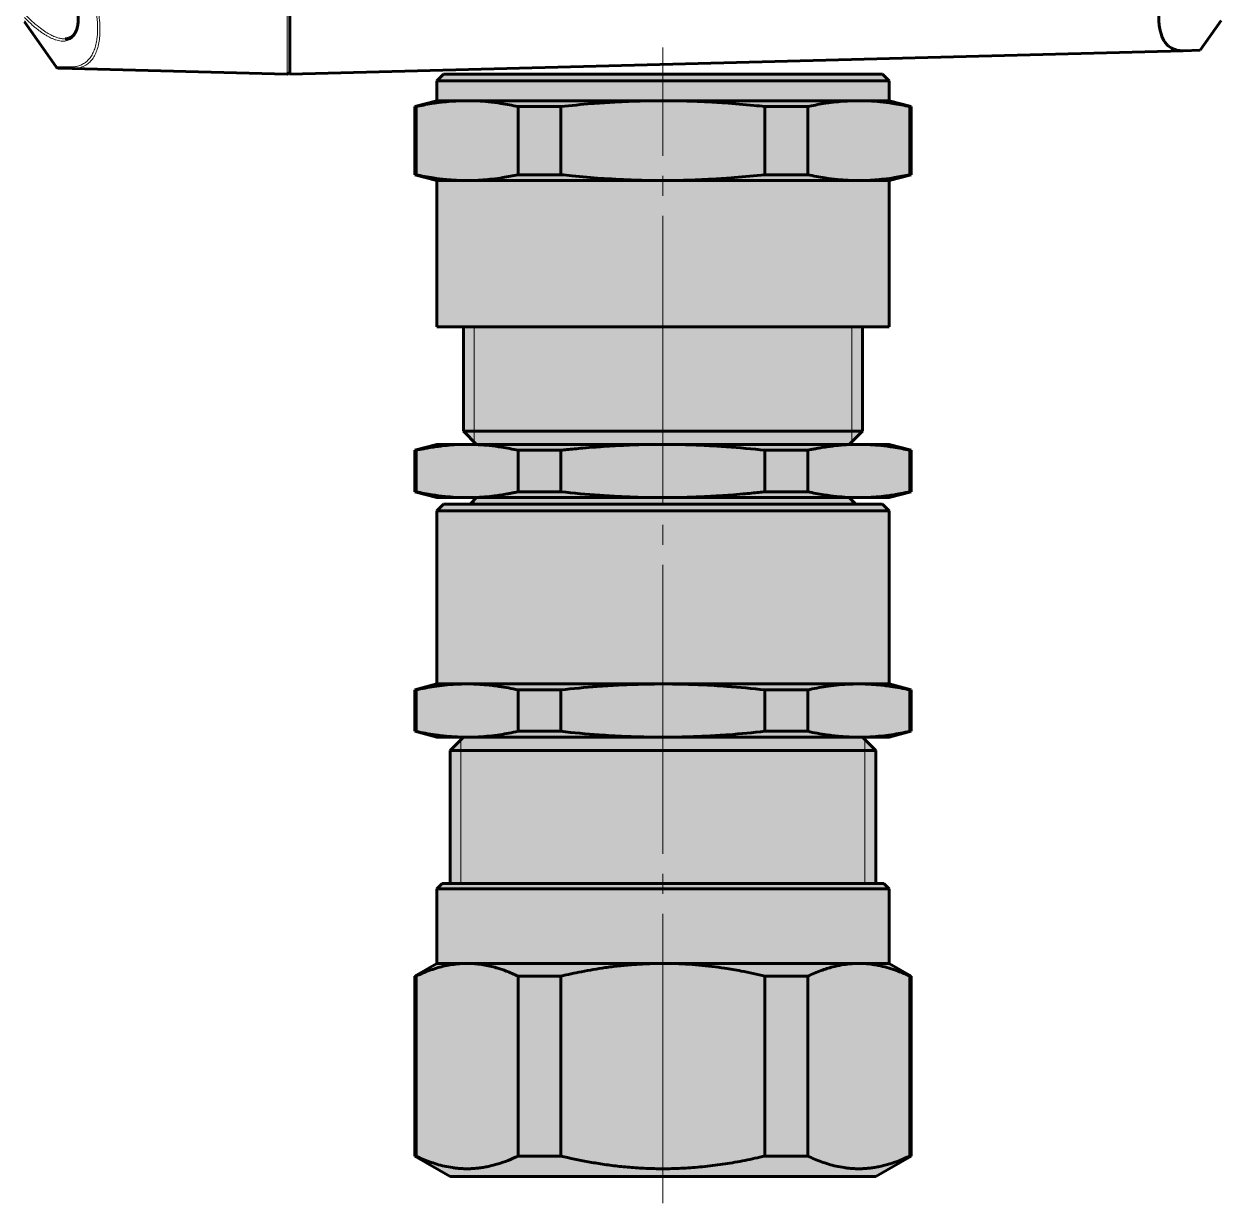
# Model space of a CAD drawing. Header units: millimetres. Extents: x -102 to 318, y -87 to 210.
# Drawn here: x -59.79 to -37.3, y 28.87 to 51.02 of the extents above; entities that cross this region are included whole.
import ezdxf

# ---------------------------------------------------------------- set-up
doc = ezdxf.new("R2010")
doc.units = ezdxf.units.MM
for name, pattern in [('K5LT_AXLED', [26.227272, 21.727272, -1.5, 1.5, -1.5]), ('K5LT_BASIC', [0]), ('K5LT_THIN', [0])]:
    doc.linetypes.add(name, pattern=pattern)
doc.layers.add('Системный слой', color=7, linetype='Continuous')

# ---------------------------------------------------------------- blocks, each defined once
blk = doc.blocks.new('VA.121209_rightside')
at = {"layer": 'Системный слой', "color": 150, "linetype": 'K5LT_BASIC', "lineweight": 60, "true_color": 0x0080ff}
for p, q in [((-21.755, 71.568), (-18.367, 73.94)), ((-21.877, 70.356), (-21.849, 71.392)), ((-21.877, 70.356), (-22.3, 54.205)), ((-22.305, 54), (-20.547, -13.145)), ((-11.781, 54), (-22.305, 54)), ((-20.513, -14.437), (-20.547, -13.145)), ((-20.513, -14.437), (-18.281, -16))]:
    blk.add_line(p, q, dxfattribs=at)
at = {"layer": 'Системный слой', "color": 7, "linetype": 'K5LT_THIN', "lineweight": 18}
for p, q in [((-21.739, 71.525), (-18.291, 73.94)), ((-21.766, 70.504), (-21.739, 71.525)), ((-19.659, 70.887), (-19.659, 70.887)), ((-11.781, 54.205), (-22.3, 54.205))]:
    blk.add_line(p, q, dxfattribs=at)
at = {"layer": 'Системный слой', "color": 150, "linetype": 'K5LT_BASIC', "lineweight": 60, "true_color": 0x0080ff}
for centre, radius, start, end in [((-21.627, 71.386), 0.222, 140.35365, 178.5), ((-21.627, 71.386), 0.222, 125, 140.35365), ((-22.1, 54.2), 0.2, 178.5, 270)]:
    blk.add_arc(centre, radius, start, end, dxfattribs=at)
at = {"layer": 'Системный слой', "color": 7, "linetype": 'K5LT_THIN', "lineweight": 18}
for points, knots in [([(-18.043, 73.94), (-18.095, 73.891), (-18.146, 73.842), (-18.266, 73.723), (-18.335, 73.652), (-18.477, 73.504), (-18.548, 73.427), (-18.687, 73.272), (-18.754, 73.194), (-18.882, 73.04), (-18.944, 72.963), (-19.061, 72.81), (-19.117, 72.734), (-19.223, 72.583), (-19.274, 72.508), (-19.369, 72.358), (-19.413, 72.284), (-19.495, 72.137), (-19.534, 72.065), (-19.604, 71.921), (-19.635, 71.85), (-19.692, 71.709), (-19.717, 71.64), (-19.759, 71.504), (-19.777, 71.436), (-19.805, 71.305), (-19.815, 71.24), (-19.828, 71.113), (-19.83, 71.052), (-19.827, 70.931), (-19.821, 70.872), (-19.801, 70.759), (-19.786, 70.704), (-19.749, 70.598), (-19.726, 70.547), (-19.67, 70.449), (-19.638, 70.403), (-19.563, 70.315), (-19.522, 70.274), (-19.428, 70.196), (-19.377, 70.16), (-19.265, 70.095), (-19.204, 70.064), (-19.072, 70.011), (-19.002, 69.988), (-18.853, 69.948), (-18.775, 69.931), (-18.679, 69.916), (-18.666, 69.914), (-18.592, 69.904), (-18.53, 69.897), (-18.402, 69.887), (-18.335, 69.884), (-18.171, 69.881), (-18.07, 69.882), (-17.862, 69.893), (-17.755, 69.902), (-17.579, 69.922), (-17.512, 69.931), (-17.34, 69.956), (-17.233, 69.975), (-17.008, 70.019), (-16.888, 70.046), (-16.646, 70.105), (-16.523, 70.137), (-16.29, 70.204), (-16.18, 70.238), (-15.945, 70.314), (-15.819, 70.357), (-15.586, 70.441), (-15.478, 70.482), (-15.244, 70.574), (-15.118, 70.625), (-14.867, 70.733), (-14.741, 70.789), (-14.492, 70.903), (-14.368, 70.963), (-14.122, 71.084), (-14, 71.147), (-13.758, 71.274), (-13.638, 71.339), (-13.401, 71.472), (-13.283, 71.539), (-13.051, 71.677), (-12.937, 71.746), (-12.711, 71.887), (-12.599, 71.959), (-12.38, 72.103), (-12.271, 72.176), (-12.059, 72.323), (-11.954, 72.398), (-11.749, 72.547), (-11.648, 72.623), (-11.45, 72.775), (-11.353, 72.851), (-11.163, 73.004), (-11.07, 73.081), (-10.888, 73.235), (-10.8, 73.313), (-10.627, 73.468), (-10.542, 73.546), (-10.378, 73.701), (-10.299, 73.779), (-10.194, 73.884), (-10.167, 73.912), (-10.14, 73.94)], [1.777065, 1.777065, 1.777065, 1.777065, 2.44649, 2.44649, 3.406261, 3.406261, 4.469274, 4.469274, 5.532842, 5.532842, 6.597057, 6.597057, 7.661965, 7.661965, 8.727658, 8.727658, 9.794222, 9.794222, 10.861761, 10.861761, 11.930377, 11.930377, 13.000187, 13.000187, 14.071313, 14.071313, 15.143908, 15.143908, 16.218083, 16.218083, 17.293982, 17.293982, 18.371731, 18.371731, 19.451422, 19.451422, 20.533136, 20.533136, 21.616881, 21.616881, 22.702612, 22.702612, 23.790182, 23.790182, 24.879407, 24.879407, 25.945799, 25.945799, 26.124978, 26.124978, 26.891329, 26.891329, 27.658611, 27.658611, 28.750438, 28.750438, 29.841805, 29.841805, 30.492565, 30.492565, 31.496829, 31.496829, 32.585359, 32.585359, 33.672016, 33.672016, 34.626562, 34.626562, 35.709652, 35.709652, 36.632548, 36.632548, 37.711892, 37.711892, 38.789304, 38.789304, 39.864888, 39.864888, 40.938776, 40.938776, 42.011084, 42.011084, 43.08198, 43.08198, 44.151575, 44.151575, 45.219991, 45.219991, 46.287347, 46.287347, 47.353751, 47.353751, 48.419299, 48.419299, 49.484075, 49.484075, 50.548145, 50.548145, 51.611634, 51.611634, 52.674513, 52.674513, 53.736931, 53.736931, 54.115804, 54.115804, 54.115804, 54.115804]), ([(-17.851, 73.86), (-18.063, 73.659), (-18.428, 73.283), (-18.849, 72.774), (-19.148, 72.345), (-19.36, 71.978), (-19.51, 71.648), (-19.605, 71.358), (-19.653, 71.106), (-19.661, 70.956), (-19.659, 70.887)], [0, 0, 0, 0, 2.087885, 3.869295, 5.306981, 6.649466, 7.880042, 9.035955, 10.066085, 11, 11, 11, 11]), ([(-21.877, 70.356), (-21.881, 70.174), (-21.852, 69.844), (-21.704, 69.43), (-21.481, 69.099), (-21.197, 68.834), (-20.847, 68.62), (-20.438, 68.457), (-19.973, 68.343), (-19.454, 68.278), (-18.883, 68.261), (-18.261, 68.292), (-17.587, 68.372), (-16.861, 68.503), (-16.083, 68.688), (-15.263, 68.926), (-14.37, 69.229), (-13.462, 69.584), (-12.582, 69.968), (-12.036, 70.229), (-11.781, 70.356)], [0, 0, 0, 0, 1.559858, 2.943206, 4.119435, 5.283784, 6.397002, 7.483158, 8.548085, 9.599525, 10.645123, 11.698365, 12.765535, 13.860059, 14.982024, 16.15217, 17.337109, 18.701943, 19.916622, 21, 21, 21, 21]), ([(-21.877, 70.356), (-21.876, 70.373), (-21.87, 70.405), (-21.846, 70.447), (-21.812, 70.481), (-21.783, 70.498), (-21.766, 70.504)], [0, 0, 0, 0, 1.891668, 3.594315, 5.10794, 7, 7, 7, 7]), ([(-21.766, 70.504), (-21.765, 70.455), (-21.766, 70.405), (-21.761, 70.298), (-21.757, 70.241), (-21.743, 70.13), (-21.734, 70.075), (-21.711, 69.968), (-21.697, 69.915), (-21.665, 69.812), (-21.647, 69.761), (-21.606, 69.662), (-21.584, 69.614), (-21.533, 69.52), (-21.506, 69.473), (-21.446, 69.384), (-21.414, 69.34), (-21.344, 69.256), (-21.307, 69.215), (-21.228, 69.136), (-21.186, 69.098), (-21.097, 69.025), (-21.051, 68.99), (-20.952, 68.922), (-20.901, 68.89), (-20.792, 68.829), (-20.736, 68.799), (-20.618, 68.744), (-20.557, 68.719), (-20.429, 68.67), (-20.363, 68.648), (-20.23, 68.607), (-20.163, 68.589), (-20.021, 68.555), (-19.945, 68.539), (-19.791, 68.511), (-19.711, 68.499), (-19.583, 68.482), (-19.535, 68.477), (-19.403, 68.464), (-19.316, 68.458), (-19.14, 68.448), (-19.05, 68.446), (-18.906, 68.444), (-18.853, 68.444), (-18.706, 68.446), (-18.61, 68.449), (-18.415, 68.459), (-18.315, 68.466), (-18.113, 68.483), (-18.01, 68.493), (-17.861, 68.511), (-17.816, 68.517), (-17.678, 68.534), (-17.586, 68.548), (-17.385, 68.579), (-17.276, 68.598), (-17.055, 68.639), (-16.944, 68.661), (-16.72, 68.708), (-16.606, 68.734), (-16.378, 68.788), (-16.263, 68.816), (-16.031, 68.877), (-15.915, 68.909), (-15.68, 68.975), (-15.562, 69.01), (-15.326, 69.083), (-15.207, 69.12), (-14.969, 69.198), (-14.849, 69.239), (-14.61, 69.323), (-14.489, 69.366), (-14.249, 69.455), (-14.129, 69.5), (-13.888, 69.594), (-13.767, 69.642), (-13.526, 69.74), (-13.406, 69.791), (-13.165, 69.893), (-13.045, 69.946), (-12.805, 70.053), (-12.685, 70.107), (-12.447, 70.218), (-12.327, 70.274), (-12.091, 70.388), (-11.974, 70.447), (-11.857, 70.504)], [0.701792, 0.701792, 0.701792, 0.701792, 1.622058, 1.622058, 2.703489, 2.703489, 3.784997, 3.784997, 4.86644, 4.86644, 5.947935, 5.947935, 7.029441, 7.029441, 8.110956, 8.110956, 9.192476, 9.192476, 10.274002, 10.274002, 11.355533, 11.355533, 12.437081, 12.437081, 13.518594, 13.518594, 14.60012, 14.60012, 15.681656, 15.681656, 16.763212, 16.763212, 17.793085, 17.793085, 18.874625, 18.874625, 19.956112, 19.956112, 20.578286, 20.578286, 21.659841, 21.659841, 22.741318, 22.741318, 23.351325, 23.351325, 24.432879, 24.432879, 25.514376, 25.514376, 26.595943, 26.595943, 27.065781, 27.065781, 28.005146, 28.005146, 29.086668, 29.086668, 30.168186, 30.168186, 31.249717, 31.249717, 32.331252, 32.331252, 33.412799, 33.412799, 34.49432, 34.49432, 35.575847, 35.575847, 36.657378, 36.657378, 37.738903, 37.738903, 38.820419, 38.820419, 39.901927, 39.901927, 40.983423, 40.983423, 42.064905, 42.064905, 43.146392, 43.146392, 44.22784, 44.22784, 45.29821, 45.29821, 45.29821, 45.29821])]:
    blk.add_open_spline(points, degree=3, knots=knots, dxfattribs=at)
at = {"layer": 'Системный слой', "color": 150, "linetype": 'K5LT_BASIC', "lineweight": 60, "true_color": 0x0080ff}
for points, knots in [([(-10.131, 73.978), (-10.134, 73.975), (-10.136, 73.972), (-10.146, 73.963), (-10.153, 73.956), (-10.172, 73.936), (-10.184, 73.923), (-10.222, 73.884), (-10.248, 73.858), (-10.325, 73.78), (-10.377, 73.728), (-10.538, 73.573), (-10.649, 73.47), (-10.892, 73.253), (-11.024, 73.139), (-11.32, 72.894), (-11.486, 72.763), (-11.803, 72.523), (-11.954, 72.413), (-12.269, 72.192), (-12.433, 72.081), (-12.769, 71.863), (-12.942, 71.755), (-13.262, 71.564), (-13.408, 71.48), (-13.759, 71.284), (-13.967, 71.174), (-14.335, 70.99), (-14.495, 70.913), (-14.792, 70.777), (-14.929, 70.717), (-15.236, 70.588), (-15.406, 70.52), (-15.747, 70.393), (-15.918, 70.334), (-16.208, 70.241), (-16.327, 70.205), (-16.563, 70.139), (-16.679, 70.109), (-16.906, 70.055), (-17.018, 70.031), (-17.231, 69.99), (-17.333, 69.972), (-17.512, 69.946), (-17.589, 69.937), (-17.75, 69.92), (-17.833, 69.913), (-18, 69.904), (-18.084, 69.902), (-18.236, 69.903), (-18.305, 69.905), (-18.429, 69.913), (-18.484, 69.918), (-18.604, 69.933), (-18.667, 69.943), (-18.773, 69.965), (-18.818, 69.975), (-18.907, 70), (-18.952, 70.014), (-19.032, 70.043), (-19.068, 70.058), (-19.136, 70.089), (-19.167, 70.105), (-19.227, 70.138), (-19.255, 70.156), (-19.31, 70.193), (-19.336, 70.213), (-19.382, 70.252), (-19.402, 70.271), (-19.44, 70.31), (-19.457, 70.329), (-19.489, 70.368), (-19.504, 70.389), (-19.532, 70.431), (-19.545, 70.453), (-19.568, 70.496), (-19.579, 70.518), (-19.598, 70.563), (-19.607, 70.587), (-19.622, 70.634), (-19.628, 70.658), (-19.64, 70.708), (-19.645, 70.734), (-19.652, 70.786), (-19.655, 70.813), (-19.658, 70.856), (-19.659, 70.871), (-19.659, 70.887)], [0.106678, 0.106678, 0.106678, 0.106678, 1.066785, 1.066785, 3.390387, 3.390387, 7.740881, 7.740881, 16.441868, 16.441868, 33.843843, 33.843843, 68.541113, 68.541113, 106.863986, 106.863986, 151.522239, 151.522239, 189.801461, 189.801461, 229.324753, 229.324753, 269.210832, 269.210832, 301.795248, 301.795248, 346.702652, 346.702652, 380.627129, 380.627129, 409.464351, 409.464351, 444.979298, 444.979298, 480.956194, 480.956194, 506.515877, 506.515877, 531.762995, 531.762995, 556.793459, 556.793459, 580.467867, 580.467867, 599.170113, 599.170113, 620.185437, 620.185437, 642.440965, 642.440965, 662.176727, 662.176727, 679.054878, 679.054878, 699.770488, 699.770488, 715.706985, 715.706985, 733.062777, 733.062777, 748.694748, 748.694748, 763.609316, 763.609316, 778.584885, 778.584885, 794.006367, 794.006367, 807.96842, 807.96842, 821.120674, 821.120674, 834.347259, 834.347259, 847.851456, 847.851456, 860.764952, 860.764952, 873.982569, 873.982569, 886.959989, 886.959989, 900.237036, 900.237036, 913.585278, 913.585278, 921, 921, 921, 921]), ([(-11.781, -13.145), (-12.124, -12.974), (-12.744, -12.681), (-13.657, -12.299), (-14.448, -12.009), (-15.185, -11.776), (-15.848, -11.599), (-16.452, -11.47), (-17.011, -11.38), (-17.547, -11.324), (-18.061, -11.307), (-18.568, -11.333), (-18.999, -11.401), (-19.421, -11.521), (-19.77, -11.683), (-20.032, -11.877), (-20.29, -12.146), (-20.479, -12.495), (-20.546, -12.883), (-20.548, -13.092), (-20.547, -13.145)], [0, 0, 0, 0, 1.679131, 2.990067, 4.357012, 5.460351, 6.553405, 7.631529, 8.540437, 9.521815, 10.620613, 11.608937, 12.815369, 13.7414, 15.082081, 16.212667, 16.924675, 18.928915, 20.47892, 21, 21, 21, 21])]:
    blk.add_open_spline(points, degree=3, knots=knots, dxfattribs=at)
blk.add_open_spline([(-21.739, 71.525), (-21.761, 71.53), (-21.782, 71.53), (-21.798, 71.527)], degree=3, dxfattribs=at)
blk = doc.blocks.new('VZ-B25_withoutcap')
at = {"true_color": 0xffffff}
for points in [[(17, -19), (17, -8), (18.65, -7.558), (18.65, -2.442), (17, -2), (17, -0.5), (16.5, 0), (-16.5, 0), (-17, -0.5), (-17, -2), (-18.65, -2.442), (-18.65, -7.558), (-17, -8), (-17, -19), (-15, -19), (-15, -26.925), (-14.1, -27.825), (-17, -27.825), (-18.65, -28.426), (-18.65, -31.224), (-17, -31.825), (17, -31.825), (18.65, -31.224), (18.65, -28.426), (17, -27.825), (14.1, -27.825), (15, -26.925), (15, -19)], [(16, -60.825), (16, -50.825), (15, -49.825), (17, -49.825), (18.65, -49.383), (18.65, -46.267), (17, -45.825), (17, -32.825), (16.5, -32.325), (14.5, -32.325), (14, -31.825), (-14, -31.825), (-14.5, -32.325), (-16.5, -32.325), (-17, -32.825), (-17, -45.825), (-18.65, -46.267), (-18.65, -49.383), (-17, -49.825), (-15, -49.825), (-16, -50.825), (-16, -60.825), (-16.6, -60.825), (-17, -61.225), (-17, -66.825), (-18.65, -67.778), (-18.65, -81.295), (-16.149, -82.739), (-16, -82.825), (16, -82.825), (18.65, -81.295), (18.65, -67.778), (17, -66.825), (17, -61.225), (16.6, -60.825)]]:
    blk.add_hatch(color=7, dxfattribs=at).paths.add_polyline_path(points)
at = {"color": 30, "linetype": 'K5LT_AXLED', "lineweight": 18, "true_color": 0xff8000}
blk.add_line((0, -84.825), (0, 2), dxfattribs=at)
at = {"color": 150, "linetype": 'K5LT_BASIC', "lineweight": 60, "true_color": 0x0080ff}
for p, q in [((-17, -0.5), (-16.5, 0)), ((-16.5, 0), (16.5, 0)), ((17, -0.5), (16.5, 0)), ((-17, -0.5), (-17, -2)), ((-17, -0.5), (17, -0.5)), ((17, -0.5), (17, -2)), ((-18.65, -2.442), (-17, -2)), ((-18.557, -2.442), (-18.65, -2.442)), ((-18.65, -7.558), (-18.65, -2.442)), ((-18.557, -7.558), (-18.557, -2.442)), ((-14.722, -2), (-17, -2)), ((0, -2), (-14.722, -2)), ((-7.67, -2.442), (-10.888, -2.442)), ((-10.888, -7.558), (-10.888, -2.442)), ((-7.67, -7.558), (-7.67, -2.442)), ((14.722, -2), (0, -2)), ((10.888, -2.442), (7.67, -2.442)), ((7.67, -7.558), (7.67, -2.442)), ((10.888, -7.558), (10.888, -2.442)), ((17, -2), (14.722, -2)), ((18.65, -2.442), (17, -2)), ((18.557, -7.558), (18.557, -2.442)), ((18.65, -2.442), (18.557, -2.442)), ((18.65, -7.558), (18.65, -2.442)), ((-18.65, -7.558), (-17, -8)), ((-18.65, -7.558), (-18.557, -7.558)), ((-17, -8), (-17, -19)), ((-17, -8), (-14.722, -8)), ((-14.722, -8), (0, -8)), ((-10.888, -7.558), (-7.67, -7.558)), ((0, -8), (14.722, -8)), ((7.67, -7.558), (10.888, -7.558)), ((14.722, -8), (17, -8)), ((18.65, -7.558), (17, -8)), ((17, -8), (17, -19)), ((18.557, -7.558), (18.65, -7.558)), ((-17, -19), (17, -19)), ((-15, -26.825), (-15, -19)), ((15, -26.825), (15, -19)), ((15, -26.825), (-15, -26.825)), ((-15, -26.825), (-14, -27.825)), ((15, -26.825), (14, -27.825)), ((-18.65, -28.267), (-17, -27.825)), ((-14.722, -27.825), (-17, -27.825)), ((0, -27.825), (-14.722, -27.825)), ((14.722, -27.825), (0, -27.825)), ((17, -27.825), (14.722, -27.825)), ((18.65, -28.267), (17, -27.825)), ((-18.65, -31.383), (-18.65, -28.267)), ((-18.557, -28.267), (-18.65, -28.267)), ((-18.557, -31.383), (-18.557, -28.267)), ((-10.888, -31.383), (-10.888, -28.267)), ((-7.67, -28.267), (-10.888, -28.267)), ((-7.67, -31.383), (-7.67, -28.267)), ((7.67, -31.383), (7.67, -28.267)), ((10.888, -28.267), (7.67, -28.267)), ((10.888, -31.383), (10.888, -28.267)), ((18.557, -31.383), (18.557, -28.267)), ((18.65, -28.267), (18.557, -28.267)), ((18.65, -31.383), (18.65, -28.267)), ((-18.65, -31.383), (-17, -31.825)), ((-18.65, -31.383), (-18.557, -31.383)), ((-10.888, -31.383), (-7.67, -31.383)), ((7.67, -31.383), (10.888, -31.383)), ((18.65, -31.383), (17, -31.825)), ((18.557, -31.383), (18.65, -31.383)), ((-17, -31.825), (-14.722, -31.825)), ((-17, -32.825), (-16.5, -32.325)), ((16.5, -32.325), (-16.5, -32.325)), ((-14.722, -31.825), (0, -31.825)), ((-14, -31.825), (-14.5, -32.325)), ((0, -31.825), (14.722, -31.825)), ((14, -31.825), (14.5, -32.325)), ((14.722, -31.825), (17, -31.825)), ((17, -32.825), (16.5, -32.325)), ((-17, -45.825), (-17, -32.825)), ((17, -32.825), (-17, -32.825)), ((17, -45.825), (17, -32.825)), ((-18.65, -46.267), (-17, -45.825)), ((-14.722, -45.825), (-17, -45.825)), ((0, -45.825), (-14.722, -45.825)), ((14.722, -45.825), (0, -45.825)), ((17, -45.825), (14.722, -45.825)), ((18.65, -46.267), (17, -45.825)), ((-18.65, -49.383), (-18.65, -46.267)), ((-18.557, -46.267), (-18.65, -46.267)), ((-18.557, -49.383), (-18.557, -46.267)), ((-10.888, -49.383), (-10.888, -46.267)), ((-7.67, -46.267), (-10.888, -46.267)), ((-7.67, -49.383), (-7.67, -46.267)), ((7.67, -49.383), (7.67, -46.267)), ((10.888, -46.267), (7.67, -46.267)), ((10.888, -49.383), (10.888, -46.267)), ((18.557, -49.383), (18.557, -46.267)), ((18.65, -46.267), (18.557, -46.267)), ((18.65, -49.383), (18.65, -46.267)), ((-18.65, -49.383), (-18.557, -49.383)), ((-18.65, -49.383), (-17, -49.825)), ((-10.888, -49.383), (-7.67, -49.383)), ((7.67, -49.383), (10.888, -49.383)), ((18.65, -49.383), (17, -49.825)), ((18.557, -49.383), (18.65, -49.383)), ((-17, -49.825), (-14.722, -49.825)), ((-15, -49.825), (-16, -50.825)), ((-14.722, -49.825), (0, -49.825)), ((0, -49.825), (14.722, -49.825)), ((14.722, -49.825), (17, -49.825)), ((15, -49.825), (16, -50.825)), ((16, -50.825), (-16, -50.825)), ((-16, -50.825), (-16, -60.825)), ((16, -50.825), (16, -60.825)), ((-17, -61.225), (-16.6, -60.825)), ((-16.6, -60.825), (14.376, -60.825)), ((14.376, -60.825), (16.6, -60.825)), ((17, -61.225), (16.6, -60.825)), ((-17, -66.825), (-17, -61.225)), ((-17, -61.225), (14.722, -61.225)), ((14.722, -61.225), (17, -61.225)), ((17, -66.825), (17, -61.225)), ((-18.65, -67.778), (-17, -66.825)), ((-17, -66.825), (-14.722, -66.825)), ((-14.722, -66.825), (0, -66.825)), ((0, -66.825), (14.722, -66.825)), ((14.722, -66.825), (17, -66.825)), ((18.65, -67.778), (17, -66.825)), ((-18.65, -67.778), (-18.65, -81.295)), ((-18.65, -67.778), (-18.557, -67.778)), ((-18.557, -67.778), (-18.557, -81.295)), ((-10.888, -67.778), (-10.888, -81.295)), ((-10.888, -67.778), (-7.67, -67.778)), ((-7.67, -67.778), (-7.67, -81.295)), ((7.67, -67.778), (7.67, -81.295)), ((7.67, -67.778), (10.888, -67.778)), ((10.888, -67.778), (10.888, -81.295)), ((18.557, -67.778), (18.557, -81.295)), ((18.557, -67.778), (18.65, -67.778)), ((18.65, -67.778), (18.65, -81.295)), ((-18.65, -81.295), (-16, -82.825)), ((-18.557, -81.295), (-18.65, -81.295)), ((-7.67, -81.295), (-10.888, -81.295)), ((10.888, -81.295), (7.67, -81.295)), ((18.65, -81.295), (16, -82.825)), ((18.65, -81.295), (18.557, -81.295)), ((16, -82.825), (-16, -82.825))]:
    blk.add_line(p, q, dxfattribs=at)
at = {"color": 7, "linetype": 'K5LT_THIN', "lineweight": 18}
for p, q in [((-14.188, -26.825), (-14.188, -19)), ((14.188, -26.825), (14.188, -19)), ((-14.188, -27.637), (-14.188, -26.825)), ((14.188, -27.637), (14.188, -26.825)), ((-14.188, -32.013), (-14.188, -32.325)), ((14.188, -32.013), (14.188, -32.325)), ((-15.188, -50.013), (-15.188, -50.825)), ((15.188, -50.013), (15.188, -50.825)), ((-15.188, -50.825), (-15.188, -60.825)), ((15.188, -50.825), (15.188, -60.825))]:
    blk.add_line(p, q, dxfattribs=at)
at = {"color": 150, "linetype": 'K5LT_BASIC', "lineweight": 60, "true_color": 0x0080ff}
for points, knots in [([(-18.557, -2.442), (-18.173, -2.358), (-17.529, -2.233), (-16.656, -2.111), (-15.937, -2.041), (-15.303, -2.007), (-14.897, -2), (-14.722, -2)], [0, 0, 0, 0, 2.41988, 4.039965, 5.449071, 6.903989, 8, 8, 8, 8]), ([(-14.722, -2), (-14.457, -2), (-13.93, -2.013), (-13.081, -2.076), (-12.067, -2.205), (-11.316, -2.348), (-10.888, -2.442)], [0, 0, 0, 0, 1.448248, 2.877358, 4.644409, 7, 7, 7, 7]), ([(-7.67, -2.442), (-6.902, -2.358), (-5.613, -2.233), (-3.866, -2.111), (-2.428, -2.041), (-1.161, -2.007), (-0.348, -2), (0, -2)], [0, 0, 0, 0, 2.419879, 4.039963, 5.44907, 6.903989, 8, 8, 8, 8]), ([(0, -2), (0.531, -2), (1.585, -2.013), (3.129, -2.071), (4.874, -2.175), (6.377, -2.305), (7.388, -2.411), (7.67, -2.442)], [0, 0, 0, 0, 1.655143, 3.288413, 4.825597, 7.115345, 8, 8, 8, 8]), ([(10.888, -2.442), (11.271, -2.358), (11.916, -2.233), (12.789, -2.111), (13.508, -2.041), (14.142, -2.007), (14.548, -2), (14.722, -2)], [0, 0, 0, 0, 2.419879, 4.039963, 5.44907, 6.903989, 8, 8, 8, 8]), ([(14.722, -2), (14.988, -2), (15.515, -2.013), (16.364, -2.076), (17.378, -2.205), (18.129, -2.348), (18.557, -2.442)], [0, 0, 0, 0, 1.44825, 2.877362, 4.644411, 7, 7, 7, 7]), ([(-14.722, -8), (-14.988, -8), (-15.515, -7.987), (-16.364, -7.924), (-17.378, -7.795), (-18.129, -7.652), (-18.557, -7.558)], [0, 0, 0, 0, 1.448248, 2.877358, 4.644409, 7, 7, 7, 7]), ([(-10.888, -7.558), (-11.271, -7.642), (-11.916, -7.767), (-12.789, -7.889), (-13.508, -7.959), (-14.142, -7.993), (-14.548, -8), (-14.722, -8)], [0, 0, 0, 0, 2.41988, 4.039965, 5.449071, 6.903989, 8, 8, 8, 8]), ([(0, -8), (-0.531, -8), (-1.585, -7.987), (-3.129, -7.929), (-4.874, -7.825), (-6.377, -7.695), (-7.388, -7.589), (-7.67, -7.558)], [0, 0, 0, 0, 1.655143, 3.288413, 4.825597, 7.115345, 8, 8, 8, 8]), ([(7.67, -7.558), (6.902, -7.642), (5.613, -7.767), (3.866, -7.889), (2.428, -7.959), (1.161, -7.993), (0.348, -8), (0, -8)], [0, 0, 0, 0, 2.419879, 4.039963, 5.44907, 6.903989, 8, 8, 8, 8]), ([(14.722, -8), (14.457, -8), (13.93, -7.987), (13.081, -7.924), (12.067, -7.795), (11.316, -7.652), (10.888, -7.558)], [0, 0, 0, 0, 1.44825, 2.877362, 4.644411, 7, 7, 7, 7]), ([(18.557, -7.558), (18.173, -7.642), (17.529, -7.767), (16.656, -7.889), (15.937, -7.959), (15.303, -7.993), (14.897, -8), (14.722, -8)], [0, 0, 0, 0, 2.419879, 4.039963, 5.44907, 6.903989, 8, 8, 8, 8]), ([(-18.557, -28.267), (-18.482, -28.251), (-18.313, -28.214), (-18.037, -28.158), (-17.677, -28.091), (-17.256, -28.021), (-16.883, -27.969), (-16.424, -27.913), (-15.866, -27.86), (-15.237, -27.83), (-14.855, -27.825), (-14.722, -27.825)], [0, 0, 0, 0, 0.707725, 1.590596, 2.59842, 4.102522, 5.54164, 6.107746, 8.400242, 10.749338, 12, 12, 12, 12]), ([(-14.722, -27.825), (-14.441, -27.825), (-13.889, -27.84), (-13.017, -27.908), (-12.02, -28.039), (-11.294, -28.178), (-10.888, -28.267)], [0, 0, 0, 0, 1.538454, 3.011954, 4.769299, 7, 7, 7, 7]), ([(-7.67, -28.267), (-7.519, -28.251), (-7.182, -28.214), (-6.63, -28.158), (-5.909, -28.091), (-5.125, -28.026), (-4.378, -27.973), (-3.538, -27.921), (-2.707, -27.88), (-1.714, -27.846), (-0.869, -27.829), (-0.265, -27.825), (0, -27.825)], [0, 0, 0, 0, 0.7667, 1.723139, 2.814946, 4.44439, 5.713102, 6.616719, 8.707866, 9.916813, 11.645116, 13, 13, 13, 13]), ([(0, -27.825), (0.564, -27.825), (1.667, -27.84), (3.259, -27.902), (5.253, -28.026), (6.706, -28.161), (7.67, -28.267)], [0, 0, 0, 0, 1.538454, 3.011954, 4.353548, 7, 7, 7, 7]), ([(10.888, -28.267), (10.963, -28.251), (11.131, -28.214), (11.408, -28.158), (11.768, -28.091), (12.189, -28.021), (12.562, -27.969), (13.021, -27.913), (13.579, -27.86), (14.208, -27.83), (14.59, -27.825), (14.722, -27.825)], [0, 0, 0, 0, 0.707723, 1.59059, 2.598412, 4.102514, 5.541635, 6.107741, 8.400241, 10.749338, 12, 12, 12, 12]), ([(14.722, -27.825), (15.004, -27.825), (15.556, -27.84), (16.428, -27.908), (17.425, -28.039), (18.151, -28.178), (18.557, -28.267)], [0, 0, 0, 0, 1.538454, 3.011954, 4.769299, 7, 7, 7, 7]), ([(-14.722, -31.825), (-15.004, -31.825), (-15.556, -31.81), (-16.428, -31.742), (-17.425, -31.611), (-18.151, -31.472), (-18.557, -31.383)], [0, 0, 0, 0, 1.538454, 3.011954, 4.769299, 7, 7, 7, 7]), ([(-10.888, -31.383), (-10.963, -31.399), (-11.131, -31.436), (-11.408, -31.492), (-11.768, -31.559), (-12.189, -31.629), (-12.562, -31.681), (-13.021, -31.737), (-13.579, -31.79), (-14.208, -31.82), (-14.59, -31.825), (-14.722, -31.825)], [0, 0, 0, 0, 0.707723, 1.59059, 2.598412, 4.102514, 5.541635, 6.107741, 8.400241, 10.749338, 12, 12, 12, 12]), ([(0, -31.825), (-0.564, -31.825), (-1.667, -31.81), (-3.259, -31.748), (-5.253, -31.624), (-6.706, -31.489), (-7.67, -31.383)], [0, 0, 0, 0, 1.538454, 3.011954, 4.353548, 7, 7, 7, 7]), ([(7.67, -31.383), (7.519, -31.399), (7.182, -31.436), (6.63, -31.492), (5.909, -31.559), (5.125, -31.624), (4.378, -31.677), (3.538, -31.729), (2.707, -31.77), (1.714, -31.804), (0.869, -31.821), (0.265, -31.825), (0, -31.825)], [0, 0, 0, 0, 0.7667, 1.723139, 2.814946, 4.44439, 5.713102, 6.616719, 8.707866, 9.916813, 11.645116, 13, 13, 13, 13]), ([(14.722, -31.825), (14.441, -31.825), (13.889, -31.81), (13.017, -31.742), (12.02, -31.611), (11.294, -31.472), (10.888, -31.383)], [0, 0, 0, 0, 1.538454, 3.011954, 4.769299, 7, 7, 7, 7]), ([(18.557, -31.383), (18.482, -31.399), (18.313, -31.436), (18.037, -31.492), (17.677, -31.559), (17.256, -31.629), (16.883, -31.681), (16.424, -31.737), (15.866, -31.79), (15.237, -31.82), (14.855, -31.825), (14.722, -31.825)], [0, 0, 0, 0, 0.707723, 1.59059, 2.598412, 4.102514, 5.541635, 6.107741, 8.400241, 10.749338, 12, 12, 12, 12]), ([(-18.557, -46.267), (-18.102, -46.167), (-17.382, -46.032), (-16.38, -45.904), (-15.558, -45.84), (-15, -45.825), (-14.722, -45.825)], [0, 0, 0, 0, 2.50281, 3.948895, 5.485978, 7, 7, 7, 7]), ([(-14.722, -45.825), (-14.403, -45.825), (-13.923, -45.84), (-13.283, -45.888), (-12.802, -45.938), (-12.003, -46.043), (-11.365, -46.162), (-10.888, -46.267)], [0, 0, 0, 0, 1.994719, 2.997812, 3.999843, 5.001199, 8, 8, 8, 8]), ([(-7.67, -46.267), (-6.759, -46.167), (-5.32, -46.032), (-3.316, -45.904), (-1.671, -45.84), (-0.554, -45.825), (0, -45.825)], [0, 0, 0, 0, 2.50281, 3.948895, 5.485978, 7, 7, 7, 7]), ([(0, -45.825), (0.64, -45.825), (1.6, -45.84), (2.88, -45.888), (3.841, -45.938), (5.438, -46.043), (6.714, -46.162), (7.67, -46.267)], [0, 0, 0, 0, 1.994719, 2.997812, 3.999843, 5.001199, 8, 8, 8, 8]), ([(10.888, -46.267), (11.343, -46.167), (12.062, -46.032), (13.064, -45.904), (13.887, -45.84), (14.445, -45.825), (14.722, -45.825)], [0, 0, 0, 0, 2.50281, 3.948895, 5.485978, 7, 7, 7, 7]), ([(14.722, -45.825), (15.042, -45.825), (15.522, -45.84), (16.162, -45.888), (16.643, -45.938), (17.442, -46.043), (18.079, -46.162), (18.557, -46.267)], [0, 0, 0, 0, 1.994719, 2.997812, 3.999843, 5.001199, 8, 8, 8, 8]), ([(-14.722, -49.825), (-15.042, -49.825), (-15.522, -49.81), (-16.162, -49.762), (-16.643, -49.712), (-17.442, -49.607), (-18.079, -49.488), (-18.557, -49.383)], [0, 0, 0, 0, 1.994719, 2.997812, 3.999843, 5.001199, 8, 8, 8, 8]), ([(-10.888, -49.383), (-11.343, -49.483), (-12.062, -49.618), (-13.064, -49.746), (-13.887, -49.81), (-14.445, -49.825), (-14.722, -49.825)], [0, 0, 0, 0, 2.50281, 3.948895, 5.485978, 7, 7, 7, 7]), ([(0, -49.825), (-0.64, -49.825), (-1.6, -49.81), (-2.88, -49.762), (-3.841, -49.712), (-5.438, -49.607), (-6.714, -49.488), (-7.67, -49.383)], [0, 0, 0, 0, 1.994719, 2.997812, 3.999843, 5.001199, 8, 8, 8, 8]), ([(7.67, -49.383), (6.759, -49.483), (5.32, -49.618), (3.316, -49.746), (1.671, -49.81), (0.554, -49.825), (0, -49.825)], [0, 0, 0, 0, 2.50281, 3.948895, 5.485978, 7, 7, 7, 7]), ([(14.722, -49.825), (14.403, -49.825), (13.923, -49.81), (13.283, -49.762), (12.802, -49.712), (12.003, -49.607), (11.365, -49.488), (10.888, -49.383)], [0, 0, 0, 0, 1.994719, 2.997812, 3.999843, 5.001199, 8, 8, 8, 8]), ([(18.557, -49.383), (18.102, -49.483), (17.382, -49.618), (16.38, -49.746), (15.558, -49.81), (15, -49.825), (14.722, -49.825)], [0, 0, 0, 0, 2.50281, 3.948895, 5.485978, 7, 7, 7, 7]), ([(-14.722, -66.825), (-14.913, -66.825), (-15.29, -66.84), (-15.844, -66.904), (-16.377, -67.003), (-17.091, -67.185), (-17.814, -67.441), (-18.367, -67.687), (-18.557, -67.778)], [0, 0, 0, 0, 1.32004, 2.617152, 3.872535, 5.052751, 7.644635, 9, 9, 9, 9]), ([(-10.888, -67.778), (-11.184, -67.637), (-11.687, -67.421), (-12.355, -67.192), (-12.886, -67.046), (-13.378, -66.942), (-13.878, -66.868), (-14.327, -66.831), (-14.609, -66.825), (-14.722, -66.825)], [0, 0, 0, 0, 2.377467, 3.985265, 5.231602, 6.506859, 7.797089, 9.113017, 10, 10, 10, 10]), ([(0, -66.825), (-0.381, -66.825), (-1.134, -66.84), (-2.244, -66.904), (-3.309, -67.003), (-4.601, -67.168), (-6.048, -67.415), (-7.156, -67.656), (-7.67, -67.778)], [0, 0, 0, 0, 1.32004, 2.617152, 3.872535, 5.052751, 7.166364, 9, 9, 9, 9]), ([(7.67, -67.778), (7.077, -67.637), (6.072, -67.421), (4.734, -67.192), (3.672, -67.046), (2.689, -66.942), (1.689, -66.868), (0.79, -66.831), (0.226, -66.825), (0, -66.825)], [0, 0, 0, 0, 2.377467, 3.985265, 5.231602, 6.506859, 7.797089, 9.113017, 10, 10, 10, 10]), ([(14.722, -66.825), (14.484, -66.825), (14.053, -66.846), (13.398, -66.935), (12.689, -67.089), (11.84, -67.357), (11.218, -67.621), (10.888, -67.778)], [0, 0, 0, 0, 1.474251, 2.673647, 4.062311, 5.894534, 8, 8, 8, 8]), ([(18.557, -67.778), (18.15, -67.584), (17.526, -67.327), (16.678, -67.073), (16.063, -66.938), (15.41, -66.848), (14.976, -66.825), (14.722, -66.825)], [0, 0, 0, 0, 2.590554, 3.949428, 5.309377, 6.425519, 8, 8, 8, 8]), ([(-18.557, -81.295), (-18.218, -81.456), (-17.7, -81.675), (-16.988, -81.911), (-16.418, -82.062), (-15.923, -82.155), (-15.514, -82.207), (-15.199, -82.235), (-14.879, -82.248), (-14.551, -82.248), (-14.212, -82.233), (-13.863, -82.2), (-13.503, -82.15), (-13.136, -82.081), (-12.763, -81.993), (-12.264, -81.852), (-11.638, -81.632), (-11.139, -81.414), (-10.888, -81.295)], [0, 0, 0, 0, 2.555685, 3.887358, 5.306125, 6.784729, 7.547312, 8.327568, 9.108436, 9.910582, 10.739306, 11.606711, 12.490674, 13.401115, 14.323762, 15.255751, 17.107161, 19, 19, 19, 19]), ([(-7.67, -81.295), (-6.992, -81.456), (-5.955, -81.675), (-4.531, -81.911), (-3.392, -82.062), (-2.402, -82.155), (-1.583, -82.207), (-0.953, -82.235), (-0.312, -82.248), (0.342, -82.248), (1.02, -82.233), (1.719, -82.2), (2.439, -82.15), (3.174, -82.081), (3.919, -81.993), (4.916, -81.852), (6.169, -81.632), (7.167, -81.414), (7.67, -81.295)], [0, 0, 0, 0, 2.555685, 3.887358, 5.306125, 6.784729, 7.547312, 8.327568, 9.108436, 9.910582, 10.739306, 11.606711, 12.490674, 13.401115, 14.323762, 15.255751, 17.107161, 19, 19, 19, 19]), ([(10.888, -81.295), (11.227, -81.456), (11.745, -81.675), (12.457, -81.911), (13.027, -82.062), (13.521, -82.155), (13.931, -82.207), (14.246, -82.235), (14.566, -82.248), (14.894, -82.248), (15.232, -82.233), (15.582, -82.2), (15.942, -82.15), (16.309, -82.081), (16.682, -81.993), (17.18, -81.852), (17.807, -81.632), (18.306, -81.414), (18.557, -81.295)], [0, 0, 0, 0, 2.555685, 3.887358, 5.306125, 6.784729, 7.547312, 8.327568, 9.108436, 9.910582, 10.739306, 11.606711, 12.490674, 13.401115, 14.323762, 15.255751, 17.107161, 19, 19, 19, 19])]:
    blk.add_open_spline(points, degree=3, knots=knots, dxfattribs=at)

msp = doc.modelspace()

# ---------------------------------------------------------------- block references
at = {"xscale": 0.25, "yscale": 0.25, "zscale": 0.25, "rotation": 90}
msp.add_blockref('VA.121209_rightside', (-41.295, 55.654), dxfattribs=at)
at = {"xscale": 0.25, "yscale": 0.25, "zscale": 0.25}
msp.add_blockref('VZ-B25_withoutcap', (-47.783, 50.078), dxfattribs=at)

doc.saveas('drawing.dxf')
